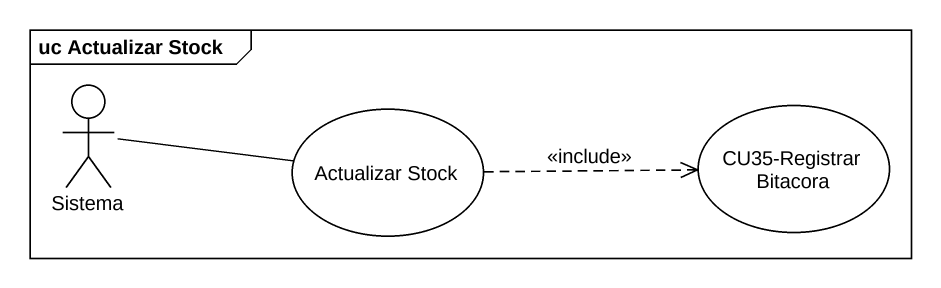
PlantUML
@startuml
mainframe uc Actualizar Stock
actor Sistema
usecase "Actualizar Stock" as Actualizar_Stock
usecase "CU35-Registrar Bitacora" as CU35_Registrar_Bitacora
Sistema -right- Actualizar_Stock
Actualizar_Stock .right.> CU35_Registrar_Bitacora : <<include>>
@enduml
